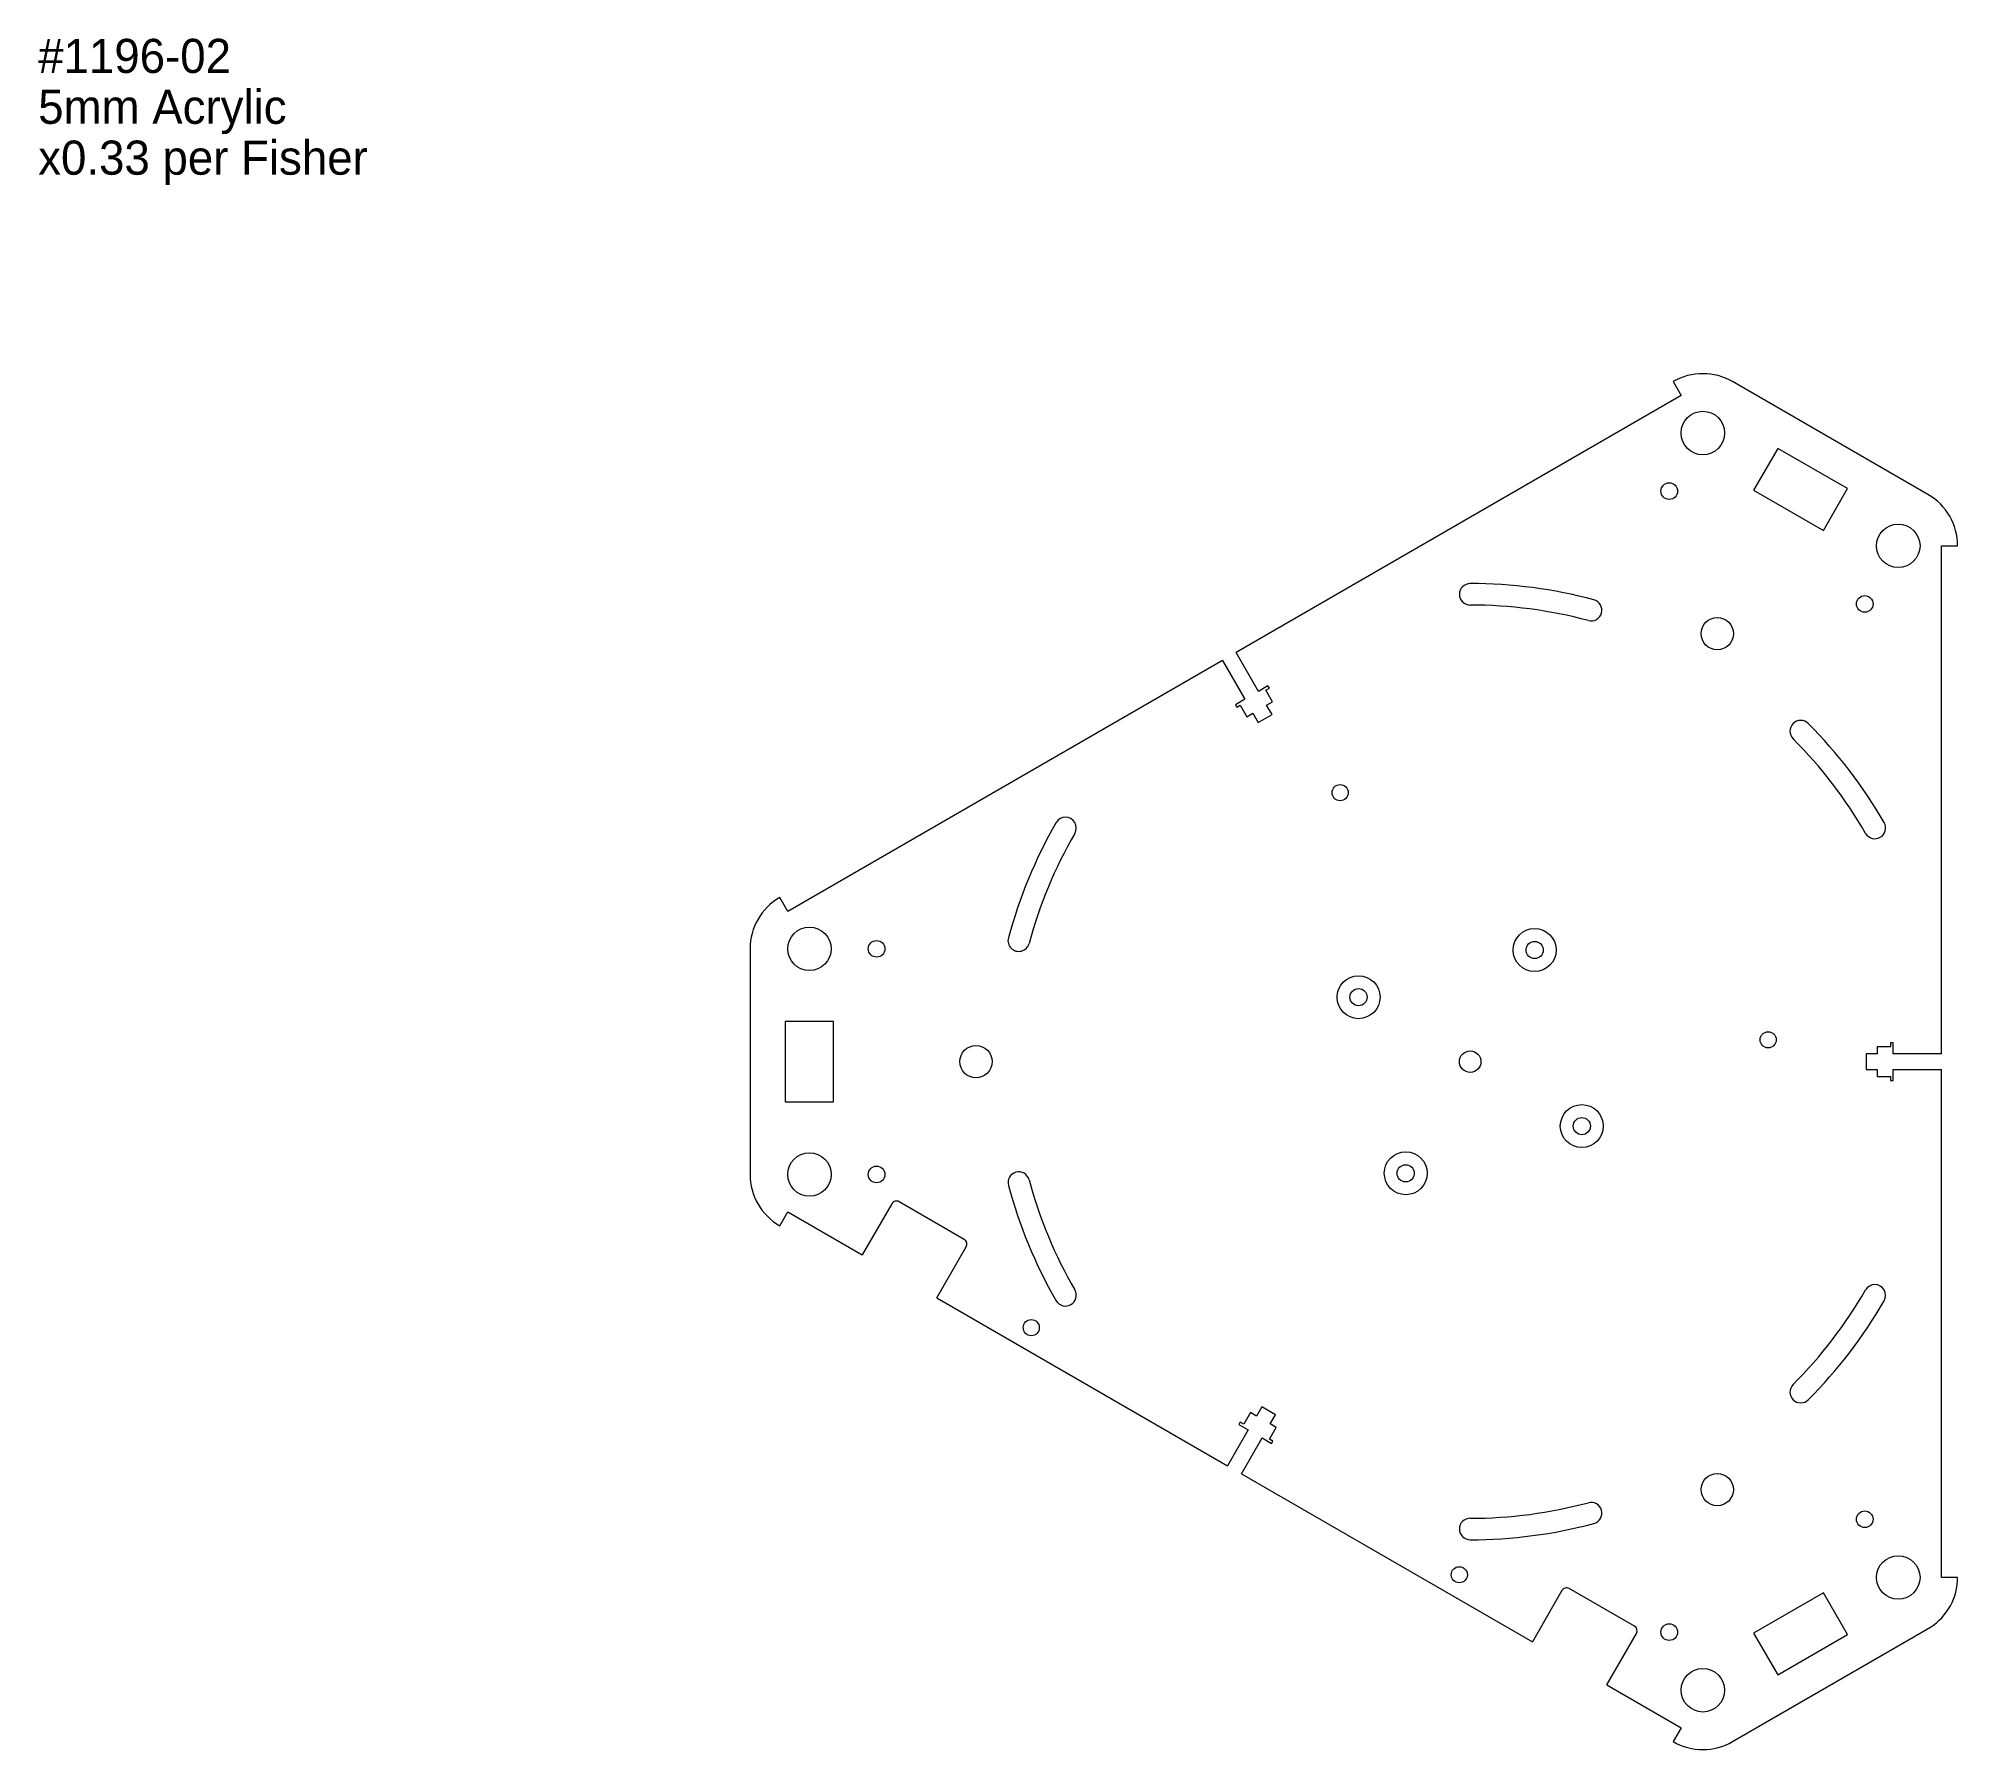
# Model space of a CAD drawing. Extents: x -267 to 91, y -128 to 190.
import ezdxf

# ---------------------------------------------------------------- set-up
doc = ezdxf.new("R2010")
doc.units = 0
doc.layers.get('0').update_dxf_attribs({"linetype": 'CONTINUOUS', "lineweight": 5, "true_color": 0xffffff})
doc.layers.add('DIMENSIONS', color=179, linetype='CONTINUOUS', lineweight=5, true_color=0x131326)
doc.styles.add('textstyle0', font='')
doc.styles.add('textstyle1', font='')
doc.styles.add('textstyle2', font='')
doc.styles.get('textstyle0').set_extended_font_data('TXT')
doc.styles.get('textstyle1').set_extended_font_data('TXT')
doc.styles.get('textstyle2').set_extended_font_data('TXT')

# ---------------------------------------------------------------- blocks, each defined once
blk = doc.blocks.new('SW_NOTE_0')
at = {"layer": 'DIMENSIONS', "color": 0, "char_height": 6.35, "attachment_point": 1}
for s, insert, style in [('#1196-02', (0, 8.19), 'textstyle0'), ('5mm Acrylic', (0, -1.28), 'textstyle1'), ('x0.33 per Fisher', (0, -10.75), 'textstyle2')]:
    blk.add_mtext(s, dxfattribs=dict(at, insert=insert, style=style))

msp = doc.modelspace()

# ---------------------------------------------------------------- linework, layer by layer
at = {"color": 7, "linetype": 'CONTINUOUS', "true_color": 0xffffff}
for p, q in [((37.79, 126.59), (39.29, 123.99)), ((85.21, 105.59), (48.84, 126.59)), ((39.29, 123.99), (-43.56, 76.16)), ((57.25, 114.17), (52.75, 106.37)), ((70.25, 106.67), (57.25, 114.17)), ((52.75, 106.37), (65.75, 98.87)), ((65.75, 98.87), (70.25, 106.67)), ((87.74, 96.02), (90.74, 96.02)), ((87.74, 1.48), (87.74, 96.02)), ((-39.39, 68.93), (-43.56, 76.16)), ((-46.12, 74.68), (-127.03, 27.97)), ((-46.12, 74.68), (-41.95, 67.45)), ((-37.64, 69.94), (-39.39, 68.93)), ((-38.04, 69.13), (-37.39, 69.5)), ((-36.79, 66.96), (-38.04, 69.13)), ((-37.39, 69.5), (-37.64, 69.94)), ((-41.95, 67.45), (-43.7, 66.44)), ((-43.7, 66.44), (-43.45, 66)), ((-43.45, 66), (-42.8, 66.38)), ((-42.8, 66.38), (-41.55, 64.21)), ((-41.55, 64.21), (-40.45, 64.85)), ((-40.45, 64.85), (-39.45, 63.12)), ((-39.45, 63.12), (-36.89, 64.6)), ((-37.89, 66.33), (-36.79, 66.96)), ((-36.89, 64.6), (-37.89, 66.33)), ((-127.03, 27.97), (-128.52, 30.57)), ((-134.05, 21), (-134.05, -21)), ((-118.5, 7.5), (-127.5, 7.5)), ((-127.5, 7.5), (-127.5, -7.5)), ((-118.5, -7.5), (-118.5, 7.5)), ((73.74, 1.48), (73.74, -1.48)), ((75.74, 1.48), (73.74, 1.48)), ((78.24, 2.75), (75.74, 2.75)), ((75.74, 2.75), (75.74, 1.48)), ((78.24, 3.5), (78.24, 2.75)), ((78.74, 3.5), (78.24, 3.5)), ((78.74, 1.48), (78.74, 3.5)), ((87.74, 1.48), (78.74, 1.48)), ((73.74, -1.48), (75.74, -1.48)), ((75.74, -1.48), (75.74, -2.75)), ((75.74, -2.75), (78.24, -2.75)), ((78.24, -2.75), (78.24, -3.5)), ((78.24, -3.5), (78.74, -3.5)), ((78.74, -3.5), (78.74, -1.48)), ((78.74, -1.48), (87.74, -1.48)), ((87.74, -96.02), (87.74, -1.48)), ((-127.5, -7.5), (-118.5, -7.5)), ((-128.52, -30.57), (-127.03, -27.97)), ((-127.03, -27.97), (-113.17, -35.97)), ((-107.67, -26.45), (-113.17, -35.97)), ((-94.18, -33.08), (-106.3, -26.08)), ((-99.31, -43.97), (-93.81, -34.45)), ((-99.31, -43.97), (-45.15, -75.24)), ((-38.8, -64.24), (-39.8, -65.97)), ((-36.24, -65.72), (-38.8, -64.24)), ((-42.8, -67.13), (-43.05, -67.56)), ((-43.05, -67.56), (-41.3, -68.57)), ((-42.15, -67.5), (-42.8, -67.13)), ((-40.9, -65.34), (-42.15, -67.5)), ((-39.8, -65.97), (-40.9, -65.34)), ((-37.24, -67.45), (-36.24, -65.72)), ((-36.14, -68.09), (-37.24, -67.45)), ((-41.3, -68.57), (-45.15, -75.24)), ((-42.59, -76.72), (-38.74, -70.05)), ((-38.74, -70.05), (-36.99, -71.06)), ((-37.39, -70.25), (-36.14, -68.09)), ((-36.74, -70.63), (-37.39, -70.25)), ((-36.99, -71.06), (-36.74, -70.63)), ((-42.59, -76.72), (11.58, -107.99)), ((90.74, -96.02), (87.74, -96.02)), ((17.08, -98.47), (11.58, -107.99)), ((30.57, -105.1), (18.44, -98.1)), ((65.75, -98.87), (52.75, -106.37)), ((70.25, -106.67), (65.75, -98.87)), ((25.43, -115.99), (30.93, -106.47)), ((48.84, -126.59), (85.7, -105.29)), ((52.75, -106.37), (57.25, -114.17)), ((57.25, -114.17), (70.25, -106.67)), ((25.43, -115.99), (39.29, -123.99)), ((39.29, -123.99), (37.79, -126.59))]:
    msp.add_line(p, q, dxfattribs=at)
for centre, radius in [((43.31, 117.02), 4.05), ((37.06, 106.2), 1.55), ((79.69, 96.02), 4.05), ((73.44, 85.2), 1.55), ((46, 79.67), 3), ((-24.21, 50.07), 1.5), ((-123, 21), 4.05), ((-110.5, 21), 1.55), ((12, 20.78), 4), ((12, 20.78), 1.6), ((-20.78, 12), 4), ((-20.78, 12), 1.6), ((55.47, 4.07), 1.5), ((-92, 0), 3), ((0, 0), 2), ((20.78, -12), 4), ((20.78, -12), 1.6), ((-123, -21), 4.05), ((-12, -20.78), 4), ((-110.5, -21), 1.55), ((-12, -20.78), 1.6), ((-81.71, -49.52), 1.5), ((46, -79.67), 3), ((73.44, -85.2), 1.55), ((79.69, -96.02), 4.05), ((-2.03, -95.52), 1.5), ((37.06, -106.2), 1.55), ((43.31, -117.02), 4.05)]:
    msp.add_circle(centre, radius, dxfattribs=at)
for centre, radius, start, end in [((43.31, 117.02), 11.05, 60, 120), ((79.69, 96.02), 11.05, 0, 60), ((0, 87), 2, 90, 270), ((0, 0), 89, 75, 90), ((22.52, 84.04), 2, 255, 75), ((0, 0), 85, 75, 90), ((61.52, 61.52), 2, 45, 225), ((0, 0), 89, 30, 45), ((0, 0), 85, 30, 45), ((0, 0), 89, 150, 165), ((-75.34, 43.5), 2, 330, 150), ((75.34, 43.5), 2, 210, 30), ((0, 0), 85, 150, 165), ((-123, 21), 11.05, 120, 180), ((-84.04, 22.52), 2, 165, 345), ((-123, -21), 11.05, 180, 240), ((-84.04, -22.52), 2, 15, 195), ((0, 0), 89, 195, 210), ((0, 0), 85, 195, 210), ((-106.8, -26.95), 1, 60, 150), ((-94.68, -33.95), 1, 330, 60), ((-75.34, -43.5), 2, 210, 30), ((0, 0), 85, 315, 330), ((75.34, -43.5), 2, 330, 150), ((0, 0), 89, 315, 330), ((61.52, -61.52), 2, 135, 315), ((0, 0), 85, 270, 285), ((22.52, -84.04), 2, 285, 105), ((0, -87), 2, 90, 270), ((0, 0), 89, 270, 285), ((79.69, -96.02), 11.05, 302.9403, 0), ((17.94, -98.97), 1, 60, 150), ((30.07, -105.97), 1, 330, 60), ((43.31, -117.02), 11.05, 240, 300.0182)]:
    msp.add_arc(centre, radius, start, end, dxfattribs=at)

# ---------------------------------------------------------------- block references
at = {"layer": 'DIMENSIONS'}
msp.add_blockref('SW_NOTE_0', (-266.57, 182.21), dxfattribs=at)

doc.saveas('drawing.dxf')
